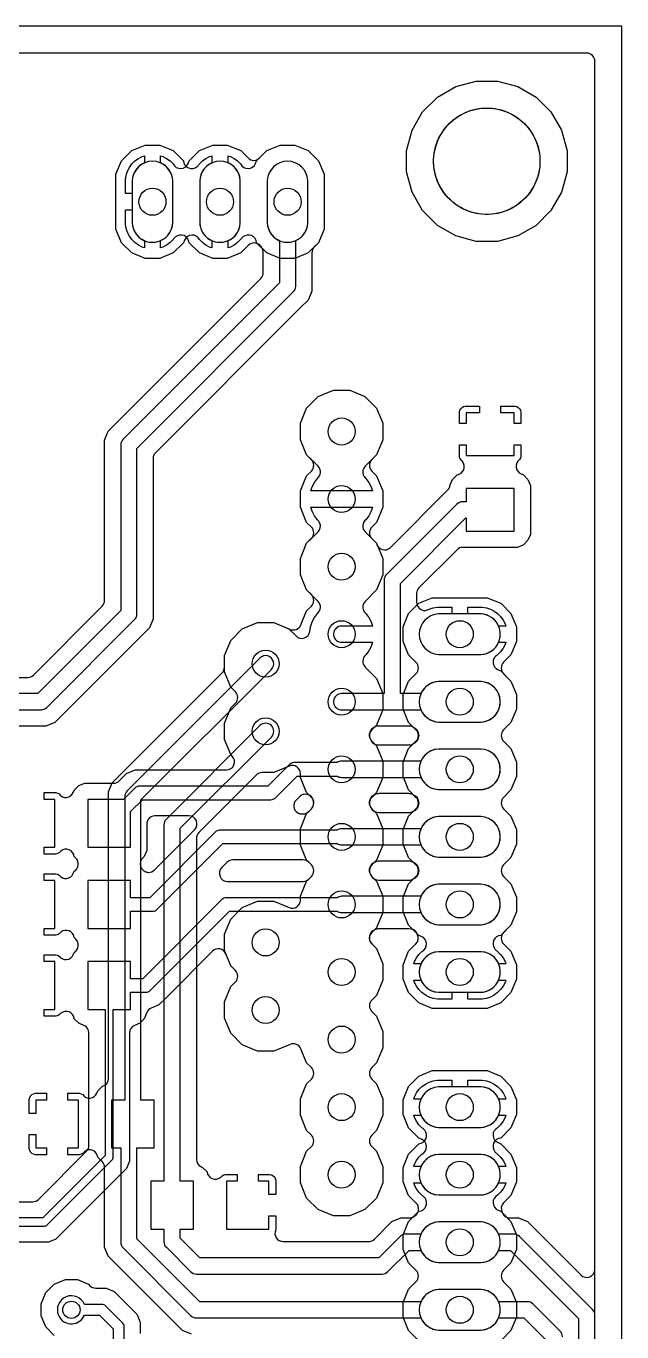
# Model space of a CAD drawing. Header units: millimetres. Extents: x 0 to 99.1, y 0 to 99.1.
# Drawn here: x 76.65 to 99.06, y 49.97 to 99.06 of the extents above; entities that cross this region are included whole.
import ezdxf

# ---------------------------------------------------------------- set-up
doc = ezdxf.new("R2010")
doc.units = ezdxf.units.MM

msp = doc.modelspace()

# ---------------------------------------------------------------- linework, layer by layer
at = {"layer": '16_copper'}
for points in [[(82.876, 49.886), (82.54, 50.025), (79.743, 52.822), (79.604, 53.158), (79.604, 56.162, 0.198912), (79.514, 56.377), (79.353, 56.538, 0.590299), (78.849, 56.743), (78.845, 56.741, 0.022793), (78.822, 56.72), (78.782, 56.68), (78.724, 56.647), (78.659, 56.63), (78.226, 56.63), (78.226, 56.884), (78.626, 56.884), (78.626, 58.687), (78.226, 58.687), (78.226, 58.94), (78.659, 58.94), (78.724, 58.923), (78.782, 58.89, 0.59467), (79.319, 58.949), (79.353, 59.032), (79.525, 59.203, 0.344983), (79.756, 59.503), (79.756, 70.279), (79.895, 70.615), (80.195, 70.915), (84.023, 74.743, 0.198912), (84.112, 74.959), (84.112, 75.397), (84.348, 75.966), (84.784, 76.402), (85.353, 76.638), (85.97, 76.638), (86.539, 76.402), (86.81, 76.132, 0.612807), (87.326, 76.3), (87.355, 76.48), (87.413, 76.658), (87.498, 76.826), (87.608, 76.978, 0.448909), (87.634, 77.434), (87.205, 77.862), (86.97, 78.432), (86.97, 79.048), (87.205, 79.618), (87.382, 79.794, 0.414216), (87.382, 80.226), (87.205, 80.402), (86.97, 80.972), (86.97, 81.588), (87.205, 82.158), (87.382, 82.334, 0.414216), (87.382, 82.766), (87.205, 82.942), (86.97, 83.512), (86.97, 84.128), (87.205, 84.698), (87.641, 85.134), (88.211, 85.369), (88.827, 85.369), (89.397, 85.134), (89.833, 84.698), (90.068, 84.128), (90.068, 83.512), (89.833, 82.942), (89.656, 82.766, 0.414216), (89.656, 82.334), (89.833, 82.158), (90.068, 81.588), (90.068, 80.972), (89.833, 80.402), (89.656, 80.226, 0.414216), (89.656, 79.794), (89.833, 79.618), (90.068, 79.048), (90.068, 78.432), (89.833, 77.862), (89.404, 77.434, 0.295844), (89.335, 77.11), (89.344, 77.091, 0.11144), (89.43, 76.978), (89.54, 76.826), (89.625, 76.658), (89.675, 76.505), (88.519, 76.505, 0.93523), (88.478, 75.898), (88.519, 75.895), (89.675, 75.895), (89.625, 75.742), (89.54, 75.574), (89.43, 75.422, 0.448892), (89.404, 74.966), (89.833, 74.538), (90.068, 73.968), (90.068, 73.352), (89.833, 72.782), (89.656, 72.606, 0.414216), (89.656, 72.174), (89.833, 71.998), (90.068, 71.428), (90.068, 70.812), (89.833, 70.242), (89.656, 70.066, 0.414216), (89.656, 69.634), (89.833, 69.458), (90.068, 68.888), (90.068, 68.272), (89.833, 67.702), (89.656, 67.526, 0.414216), (89.656, 67.094), (89.833, 66.918), (90.068, 66.348), (90.068, 65.732), (89.833, 65.162), (89.656, 64.986, 0.414216), (89.656, 64.554), (89.833, 64.378), (90.068, 63.808), (90.068, 63.192), (89.833, 62.622), (89.656, 62.446, 0.414216), (89.656, 62.014), (89.833, 61.838), (90.068, 61.268), (90.068, 60.652), (89.833, 60.082), (89.656, 59.906, 0.414216), (89.656, 59.474), (89.833, 59.298), (90.068, 58.728), (90.068, 58.112), (89.833, 57.542), (89.656, 57.366, 0.414216), (89.656, 56.934), (89.833, 56.758), (90.068, 56.188), (90.068, 55.572), (89.833, 55.002), (89.397, 54.566), (88.827, 54.331), (88.211, 54.331), (87.641, 54.566), (87.205, 55.002), (86.97, 55.572), (86.97, 56.188), (87.205, 56.758), (87.382, 56.934, 0.414216), (87.382, 57.366), (87.205, 57.542), (86.97, 58.112), (86.97, 58.728), (87.205, 59.298), (87.382, 59.474, 0.414216), (87.382, 59.906), (87.205, 60.082), (86.986, 60.613, 0.414217), (86.588, 60.778), (85.97, 60.522), (85.353, 60.522), (84.784, 60.758), (84.348, 61.194), (84.112, 61.763), (84.112, 62.379), (84.348, 62.949), (84.525, 63.126, 0.414216), (84.525, 63.557), (84.348, 63.734), (84.112, 64.303), (84.112, 64.919), (84.348, 65.489), (84.784, 65.925), (85.353, 66.161), (85.97, 66.161), (86.548, 65.921, 0.534509), (86.97, 66.203), (86.97, 66.348), (87.205, 66.918), (87.382, 67.094, 0.414216), (87.382, 67.526), (87.205, 67.702), (86.97, 68.272), (86.97, 68.888), (87.205, 69.458), (87.382, 69.634, 0.414216), (87.382, 70.066), (87.205, 70.242), (86.97, 70.812), (86.97, 70.957, 0.534509), (86.548, 71.239), (85.97, 70.999), (85.532, 70.999, 0.198912), (85.316, 70.91), (83.148, 68.742, 0.198912), (83.058, 68.526), (83.058, 56.455, 0.282571), (83.226, 56.183), (83.238, 56.177, 0.04243), (83.289, 56.155), (83.461, 55.984, 0.590299), (83.965, 55.779), (83.969, 55.781, 0.022793), (83.992, 55.802), (84.032, 55.842), (84.09, 55.875), (84.155, 55.892), (84.588, 55.892), (84.588, 55.639), (84.188, 55.639), (84.188, 53.836), (85.788, 53.836), (85.788, 54.337), (86.042, 54.337), (86.042, 53.802, 0.549753), (86.322, 53.365), (89.538, 53.365, 0.198912), (89.754, 53.455), (90.414, 54.115), (90.75, 54.254), (91.05, 54.254, 0.127769), (91.199, 54.293), (91.207, 54.298, 0.555733), (91.317, 54.826), (91.039, 55.103), (90.83, 55.607), (90.83, 56.153), (91.039, 56.657), (91.425, 57.043, 0.612464), (91.643, 57.558), (91.63, 57.572, 0.090276), (91.54, 57.645), (91.427, 57.758), (91.333, 57.888), (91.26, 58.03), (91.233, 58.115), (91.503, 58.115, 0.284915), (92.165, 57.658), (93.763, 57.658, 0.284915), (94.425, 58.115), (94.695, 58.115), (94.668, 58.03), (94.595, 57.888), (94.501, 57.758), (94.388, 57.645, 0.649616), (94.405, 57.084), (94.503, 57.043), (94.889, 56.657), (95.098, 56.153), (95.098, 55.607), (94.889, 55.103), (94.611, 54.826, 0.335217), (94.561, 54.462), (94.572, 54.444, 0.311912), (94.878, 54.254), (95.178, 54.254), (95.514, 54.115), (97.524, 52.105, 0.668179), (98.044, 52.321), (98.044, 97.739, 0.414214), (97.739, 98.044), (22.579, 98.044, 0.820681)], [(74.682, 74.574), (76.711, 74.574, 0.198912), (76.927, 74.664), (79.514, 77.251, 0.198912), (79.604, 77.467), (79.604, 83.494), (79.743, 83.83), (80.043, 84.13), (80.043, 84.13), (85.483, 89.57, 0.198912), (85.573, 89.786), (85.573, 90.542, 0.127775), (85.534, 90.691), (85.529, 90.699, 0.555729), (85.001, 90.809), (84.724, 90.531), (84.22, 90.322), (83.674, 90.322), (83.17, 90.531), (82.784, 90.917, 0.612464), (82.269, 91.135), (82.255, 91.122, 0.090276), (82.182, 91.032), (82.069, 90.919), (81.939, 90.825), (81.797, 90.752), (81.712, 90.725), (81.712, 90.995, 0.284917), (82.169, 91.657), (82.169, 93.255, 0.284917), (81.712, 93.917), (81.712, 94.187), (81.797, 94.16), (81.939, 94.087), (82.069, 93.993), (82.182, 93.88, 0.649616), (82.743, 93.897), (82.784, 93.995), (83.17, 94.381), (83.674, 94.59), (84.22, 94.59), (84.724, 94.381), (85.001, 94.103, 0.414216), (85.433, 94.103), (85.71, 94.381), (86.214, 94.59), (86.76, 94.59), (87.264, 94.381), (87.65, 93.995), (87.859, 93.491), (87.859, 91.421), (87.65, 90.917), (87.491, 90.758, 0.198912), (87.401, 90.542), (87.401, 89.099), (87.262, 88.763), (86.962, 88.463), (86.962, 88.463), (81.522, 83.023, 0.198912), (81.432, 82.807), (81.432, 76.78), (81.293, 76.444), (80.993, 76.144), (80.993, 76.144), (78.034, 73.185), (78.034, 73.185), (77.734, 72.885), (77.398, 72.746), (74.682, 72.746, 0.127775)], [(96.825, 49.784, 0.198912), (96.736, 50), (95.72, 51.016, 0.198912), (95.504, 51.105), (94.425, 51.105, 0.284922), (93.763, 51.562), (92.165, 51.562, 0.284922), (91.503, 51.105), (83.184, 51.105), (80.823, 53.466), (80.823, 56.884), (81.47, 56.884), (81.47, 58.687), (80.975, 58.687), (80.975, 69.971), (85.877, 74.873, 1), (85.446, 75.304), (80.454, 70.313, 0.198912), (80.365, 70.097), (80.365, 58.687), (79.87, 58.687), (79.87, 56.884), (80.213, 56.884), (80.213, 53.34, 0.198912), (80.302, 53.124), (82.842, 50.584, 0.198912), (83.058, 50.495), (91.503, 50.495, 0.284922), (92.165, 50.038), (93.763, 50.038, 0.284922), (94.425, 50.495), (95.378, 50.495), (96.215, 49.658)], [(98.044, 2.743), (98.044, 50.597, 0.198912), (97.955, 50.812), (95.212, 53.556, 0.198912), (94.996, 53.645), (94.425, 53.645, 0.284922), (93.763, 54.102), (92.165, 54.102, 0.284922), (91.503, 53.645), (90.932, 53.645, 0.198912), (90.716, 53.556), (89.917, 52.756), (83.184, 52.756), (82.449, 53.491), (82.449, 53.836), (82.944, 53.836), (82.944, 55.639), (82.449, 55.639), (82.449, 68.905), (85.877, 72.333, 1), (85.446, 72.764), (81.928, 69.247, 0.198912), (81.839, 69.031), (81.839, 55.639), (81.344, 55.639), (81.344, 53.836), (81.839, 53.836), (81.839, 53.365, 0.198912), (81.928, 53.149), (82.842, 52.235, 0.198912), (83.058, 52.146), (90.043, 52.146, 0.198912), (90.259, 52.235), (91.058, 53.035), (91.503, 53.035, 0.284922), (92.165, 52.578), (93.763, 52.578, 0.284922), (94.425, 53.035), (94.87, 53.035), (97.434, 50.471), (97.434, 2.869)], [(77.714, 49.835), (77.394, 50.155), (77.221, 50.574), (77.221, 51.026), (77.394, 51.445), (77.714, 51.765), (78.133, 51.938), (78.585, 51.938), (79.004, 51.765, 0.273439), (79.282, 51.613), (79.664, 51.613), (79.962, 51.489), (80.826, 50.625), (80.95, 50.327), (80.95, 49.912, 0.414214)]]:
    msp.add_lwpolyline(points, format="xyb", dxfattribs=at)
for points in [[(93.583, 90.964), (92.816, 91.17), (92.128, 91.567), (91.567, 92.128), (91.17, 92.816), (90.964, 93.583), (90.964, 94.377), (91.17, 95.144), (91.567, 95.832), (92.128, 96.393), (92.816, 96.79), (93.583, 96.996), (94.377, 96.996), (95.144, 96.79), (95.832, 96.393), (96.393, 95.832), (96.79, 95.144), (96.996, 94.377), (96.996, 93.583), (96.79, 92.816), (96.393, 92.128), (95.832, 91.567), (95.144, 91.17), (94.377, 90.964)], [(91.233, 58.725), (91.26, 58.81), (91.333, 58.952), (91.427, 59.082), (91.54, 59.195), (91.67, 59.289), (91.812, 59.362), (91.964, 59.411), (92.122, 59.436), (92.659, 59.436), (92.659, 59.182), (92.165, 59.182), (92.09, 59.175), (92.017, 59.16), (91.945, 59.138), (91.876, 59.11), (91.81, 59.074), (91.748, 59.033), (91.69, 58.985), (91.637, 58.932), (91.589, 58.874), (91.548, 58.812), (91.512, 58.746), (91.503, 58.725)], [(76.772, 58.185), (76.772, 58.72), (76.789, 58.785), (76.823, 58.842), (76.87, 58.89), (76.928, 58.923), (76.993, 58.94), (77.426, 58.94), (77.426, 58.687), (77.026, 58.687), (77.026, 58.185)], [(76.993, 56.63), (76.928, 56.647), (76.87, 56.68), (76.823, 56.728), (76.789, 56.785), (76.772, 56.85), (76.772, 57.385), (77.026, 57.385), (77.026, 56.884), (77.426, 56.884), (77.426, 56.63)], [(85.788, 55.137), (85.788, 55.639), (85.388, 55.639), (85.388, 55.892), (85.821, 55.892), (85.886, 55.875), (85.944, 55.842), (85.991, 55.794), (86.025, 55.737), (86.042, 55.672), (86.042, 55.137)]]:
    msp.add_lwpolyline(points, close=True, dxfattribs=at)
for points in [[(77.228, 73.356, 0.188703), (77.432, 73.444), (80.734, 76.746, 0.198912), (80.823, 76.962), (80.823, 83.186), (86.703, 89.065, 0.198912), (86.792, 89.281), (86.792, 90.995, 0.284922), (87.249, 91.657), (87.249, 93.255, 0.95208), (85.725, 93.255), (85.725, 91.657, 0.284922), (86.182, 90.995), (86.182, 89.407), (80.302, 83.528, 0.198912), (80.213, 83.312), (80.213, 77.088), (77.09, 73.965), (73.279, 73.965, 0.93523), (73.238, 73.358), (73.279, 73.355), (77.216, 73.355)], [(80.391, 92.761), (80.391, 93.298), (80.416, 93.456), (80.465, 93.608), (80.538, 93.75), (80.632, 93.88), (80.745, 93.993), (80.875, 94.087), (81.017, 94.16), (81.102, 94.187), (81.102, 93.917, 0.284915), (80.645, 93.255), (80.645, 92.761)], [(84.059, 90.939, 0.357806), (84.709, 91.657), (84.709, 93.255, 0.95208), (83.185, 93.255), (83.185, 91.657), (83.192, 91.582), (83.207, 91.509), (83.229, 91.437), (83.257, 91.368), (83.293, 91.302), (83.334, 91.24), (83.382, 91.182), (83.435, 91.129), (83.493, 91.081), (83.555, 91.04), (83.621, 91.004), (83.69, 90.976), (83.762, 90.954), (83.835, 90.939), (83.91, 90.932), (83.984, 90.932)], [(81.017, 90.752), (80.875, 90.825), (80.745, 90.919), (80.632, 91.032), (80.538, 91.162), (80.465, 91.304), (80.416, 91.456), (80.391, 91.614), (80.391, 92.151), (80.645, 92.151), (80.645, 91.657, 0.284915), (81.102, 90.995), (81.102, 90.725)], [(94.38, 63.892, 0.250487), (93.763, 64.262), (92.165, 64.262, 0.284917), (91.503, 63.805), (91.233, 63.805), (91.26, 63.89), (91.333, 64.032), (91.427, 64.162), (91.54, 64.275, 0.649616), (91.523, 64.836), (91.425, 64.877), (91.039, 65.263), (90.83, 65.767), (90.83, 66.313), (91.039, 66.817), (91.317, 67.094, 0.414216), (91.317, 67.526), (91.039, 67.803), (90.83, 68.307), (90.83, 68.853), (91.039, 69.357), (91.317, 69.634, 0.414216), (91.317, 70.066), (91.039, 70.343), (90.83, 70.847), (90.83, 71.393), (91.039, 71.897), (91.317, 72.174, 0.414216), (91.317, 72.606), (91.039, 72.883), (90.83, 73.387), (90.83, 73.933), (91.039, 74.437), (91.317, 74.714, 0.414216), (91.317, 75.146), (91.039, 75.423), (90.83, 75.927), (90.83, 76.473), (91.039, 76.977), (91.425, 77.363), (91.929, 77.572), (93.999, 77.572), (94.503, 77.363), (94.889, 76.977), (95.098, 76.473), (95.098, 75.927), (94.889, 75.423), (94.611, 75.146, 0.414216), (94.611, 74.714), (94.889, 74.437), (95.098, 73.933), (95.098, 73.387), (94.889, 72.883), (94.611, 72.606, 0.414216), (94.611, 72.174), (94.889, 71.897), (95.098, 71.393), (95.098, 70.847), (94.889, 70.343), (94.611, 70.066, 0.414216), (94.611, 69.634), (94.889, 69.357), (95.098, 68.853), (95.098, 68.307), (94.889, 67.803), (94.611, 67.526, 0.414216), (94.611, 67.094), (94.889, 66.817), (95.098, 66.313), (95.098, 65.767), (94.889, 65.263), (94.503, 64.877, 0.612464), (94.285, 64.362), (94.298, 64.348, 0.090276), (94.388, 64.275), (94.501, 64.162), (94.595, 64.032), (94.668, 63.89), (94.695, 63.805), (94.425, 63.805), (94.416, 63.826)], [(93.838, 75.445, 0.906347), (93.763, 76.962), (92.165, 76.962, 0.95208), (92.165, 75.438), (93.763, 75.438)], [(93.838, 72.905, 0.906347), (93.763, 74.422), (92.165, 74.422, 0.95208), (92.165, 72.898), (93.763, 72.898)], [(93.838, 70.365, 0.906347), (93.763, 71.882), (92.165, 71.882, 0.95208), (92.165, 70.358), (93.763, 70.358)], [(93.838, 67.825, 0.906347), (93.763, 69.342), (92.165, 69.342, 0.95208), (92.165, 67.818), (93.763, 67.818)], [(93.838, 65.285, 0.906347), (93.763, 66.802), (92.165, 66.802, 0.95208), (92.165, 65.278), (93.763, 65.278)], [(92.122, 62.484), (91.964, 62.509), (91.812, 62.558), (91.67, 62.631), (91.54, 62.725), (91.427, 62.838), (91.333, 62.968), (91.26, 63.11), (91.233, 63.195), (91.503, 63.195, 0.284915), (92.165, 62.738), (92.659, 62.738), (92.659, 62.484)], [(93.269, 62.484), (93.269, 62.738), (93.763, 62.738, 0.284915), (94.425, 63.195), (94.695, 63.195), (94.668, 63.11), (94.595, 62.968), (94.501, 62.838), (94.388, 62.725), (94.258, 62.631), (94.116, 62.558), (93.964, 62.509), (93.806, 62.484)], [(94.425, 58.725, 0.284917), (93.763, 59.182), (93.269, 59.182), (93.269, 59.436), (93.806, 59.436), (93.964, 59.411), (94.116, 59.362), (94.258, 59.289), (94.388, 59.195), (94.501, 59.082), (94.595, 58.952), (94.668, 58.81), (94.695, 58.725)], [(93.838, 55.125, 0.906347), (93.763, 56.642), (92.165, 56.642, 0.95208), (92.165, 55.118), (93.763, 55.118)], [(79.924, 45.858), (79.797, 45.858), (80.281, 46.341, 0.198912), (80.34, 46.485), (80.34, 50.165, 0.198912), (80.281, 50.309), (79.646, 50.944, 0.198912), (79.502, 51.003), (78.847, 51.003, 0.999218), (77.87, 50.598), (77.896, 50.544, 0.627796), (78.847, 50.597), (79.418, 50.597), (79.934, 50.081), (79.934, 46.569), (79.223, 45.858), (78.324, 45.858), (78.324, 44.058), (79.924, 44.058)]]:
    msp.add_lwpolyline(points, format="xyb", close=True, dxfattribs=at)
at = {"layer": '1_copper'}
for points in [[(1.321, 1.016), (97.739, 1.016, 0.414214), (98.044, 1.321), (98.044, 97.739, 0.414214), (97.739, 98.044), (21.863, 98.044, 0.534511)], [(74.991, 54.864), (76.901, 54.864, 0.198912), (77.117, 54.953), (78.93, 56.766, 0.198912), (79.019, 56.982), (79.019, 61.211, 0.303348), (78.831, 61.493), (78.636, 61.574), (78.464, 61.745, 0.590299), (77.96, 61.95), (77.956, 61.948, 0.022793), (77.933, 61.927), (77.893, 61.887), (77.835, 61.854), (77.77, 61.837), (77.337, 61.837), (77.337, 62.091), (77.737, 62.091), (77.737, 63.894), (77.337, 63.894), (77.337, 64.147), (77.77, 64.147), (77.835, 64.13), (77.893, 64.097, 0.59467), (78.43, 64.156), (78.464, 64.239, 0.498397), (78.526, 64.732), (78.464, 64.793, 0.590289), (77.96, 64.998), (77.956, 64.996, 0.022802), (77.933, 64.975), (77.893, 64.935), (77.835, 64.902), (77.77, 64.885), (77.337, 64.885), (77.337, 65.139), (77.737, 65.139), (77.737, 66.942), (77.337, 66.942), (77.337, 67.195), (77.77, 67.195), (77.835, 67.178), (77.893, 67.145, 0.594687), (78.43, 67.204), (78.464, 67.287, 0.498397), (78.526, 67.78), (78.464, 67.841, 0.590296), (77.96, 68.046), (77.956, 68.044, 0.022793), (77.933, 68.023), (77.893, 67.983), (77.835, 67.95), (77.77, 67.933), (77.337, 67.933), (77.337, 68.187), (77.737, 68.187), (77.737, 69.99), (77.337, 69.99), (77.337, 70.243), (77.77, 70.243), (77.835, 70.226), (77.893, 70.193, 0.59467), (78.43, 70.252), (78.464, 70.335), (78.636, 70.506), (78.86, 70.599), (79.945, 70.599, 0.198912), (80.16, 70.688), (80.435, 70.963), (80.752, 71.095), (84.189, 71.095, 0.668184), (84.404, 71.615), (84.348, 71.671), (84.112, 72.241), (84.112, 72.857), (84.348, 73.426), (84.525, 73.603, 0.414216), (84.525, 74.034), (84.348, 74.211), (84.112, 74.781), (84.112, 75.397), (84.348, 75.966), (84.784, 76.402), (85.353, 76.638), (85.97, 76.638), (86.588, 76.382, 0.414217), (86.986, 76.547), (87.205, 77.078), (87.382, 77.254, 0.414216), (87.382, 77.686), (87.205, 77.862), (86.97, 78.432), (86.97, 79.048), (87.205, 79.618), (87.634, 80.046, 0.295835), (87.703, 80.37), (87.694, 80.389, 0.111393), (87.608, 80.502), (87.498, 80.654), (87.413, 80.822), (87.363, 80.975), (88.519, 80.975, 0.000054), (88.519, 80.975), (89.675, 80.975), (89.625, 80.822), (89.54, 80.654), (89.43, 80.502, 0.448892), (89.404, 80.046), (89.833, 79.618, 0.606573), (90.355, 79.457), (92.507, 81.608, 0.161545), (92.594, 81.79), (92.689, 82.019), (92.86, 82.191, 0.590299), (93.065, 82.695), (93.063, 82.699, 0.022793), (93.042, 82.722), (93.002, 82.762), (92.969, 82.82), (92.952, 82.885), (92.952, 83.318), (93.206, 83.318), (93.206, 82.918), (95.008, 82.918), (95.008, 83.318), (95.262, 83.318), (95.262, 82.885), (95.245, 82.82), (95.212, 82.762, 0.59467), (95.271, 82.225), (95.354, 82.191), (95.525, 82.019), (95.618, 81.795), (95.618, 79.953), (95.525, 79.729), (95.354, 79.557), (95.13, 79.464), (93.076, 79.464, 0.198912), (92.86, 79.375), (91.428, 77.943, 0.198912), (91.338, 77.727), (91.338, 77.398, 0.429228), (91.659, 77.093), (91.673, 77.095, 0.115097), (91.812, 77.142), (91.964, 77.191), (92.122, 77.216), (92.659, 77.216), (92.659, 76.962), (92.165, 76.962, 0.95208), (92.165, 75.438), (93.763, 75.438, 0.284915), (94.425, 75.895), (94.695, 75.895), (94.668, 75.81), (94.595, 75.668), (94.501, 75.538), (94.388, 75.425, 0.649616), (94.405, 74.864), (94.503, 74.823), (94.889, 74.437), (95.098, 73.933), (95.098, 73.387), (94.889, 72.883), (94.611, 72.606, 0.414216), (94.611, 72.174), (94.889, 71.897), (95.098, 71.393), (95.098, 70.847), (94.889, 70.343), (94.611, 70.066, 0.414216), (94.611, 69.634), (94.889, 69.357), (95.098, 68.853), (95.098, 68.307), (94.889, 67.803), (94.611, 67.526, 0.414216), (94.611, 67.094), (94.889, 66.817), (95.098, 66.313), (95.098, 65.767), (94.889, 65.263), (94.611, 64.986, 0.414216), (94.611, 64.554), (94.889, 64.277), (95.098, 63.773), (95.098, 63.227), (94.889, 62.723), (94.503, 62.337), (93.999, 62.128), (91.929, 62.128), (91.425, 62.337), (91.039, 62.723), (90.83, 63.227), (90.83, 63.773), (91.039, 64.277), (91.317, 64.554, 0.335217), (91.367, 64.918), (91.356, 64.936, 0.312083), (91.05, 65.126), (89.922, 65.126, 0.127775), (89.774, 65.087), (89.765, 65.082, 0.555729), (89.656, 64.554), (89.833, 64.378), (90.068, 63.808), (90.068, 63.192), (89.833, 62.622), (89.656, 62.446, 0.414216), (89.656, 62.014), (89.833, 61.838), (90.068, 61.268), (90.068, 60.652), (89.833, 60.082), (89.656, 59.906, 0.414216), (89.656, 59.474), (89.833, 59.298), (90.068, 58.728), (90.068, 58.112), (89.833, 57.542), (89.656, 57.366, 0.414216), (89.656, 56.934), (89.833, 56.758), (90.068, 56.188), (90.068, 55.572), (89.833, 55.002), (89.397, 54.566), (88.827, 54.331), (88.211, 54.331), (87.641, 54.566), (87.205, 55.002), (86.97, 55.572), (86.97, 56.188), (87.205, 56.758), (87.382, 56.934, 0.414216), (87.382, 57.366), (87.205, 57.542), (86.97, 58.112), (86.97, 58.728), (87.205, 59.298), (87.382, 59.474, 0.414216), (87.382, 59.906), (87.205, 60.082), (86.986, 60.613, 0.414217), (86.588, 60.778), (85.97, 60.522), (85.353, 60.522), (84.784, 60.758), (84.348, 61.194), (84.112, 61.763), (84.112, 62.379), (84.348, 62.949), (84.525, 63.126, 0.414216), (84.525, 63.557), (84.348, 63.734), (84.162, 64.183, 0.534513), (83.665, 64.282), (81.928, 62.546), (81.642, 62.26), (81.359, 62.143, 0.198915), (81.194, 61.978), (81.098, 61.745), (80.926, 61.574), (80.731, 61.493, 0.303348), (80.543, 61.211), (80.543, 56.388), (80.427, 56.108), (77.775, 53.456), (77.495, 53.34), (71.603, 53.34)], [(71.755, 53.95), (77.343, 53.95, 0.198912), (77.451, 53.994), (79.889, 56.432, 0.198912), (79.933, 56.54), (79.933, 62.091), (80.581, 62.091), (80.581, 62.738), (81.153, 62.738, 0.198912), (81.333, 62.812), (84.306, 65.786), (88.351, 65.786, 0.146996), (88.519, 65.735), (91.503, 65.735, 0.284922), (92.165, 65.278), (93.763, 65.278, 0.95208), (93.763, 66.802), (92.165, 66.802, 0.284922), (91.503, 66.345), (88.519, 66.345, 0.14718), (88.351, 66.294), (84.201, 66.294), (84.182, 66.292, 0.179039), (84.021, 66.22), (81.048, 63.246), (80.581, 63.246), (80.581, 63.894), (78.981, 63.894), (78.981, 62.091), (79.629, 62.091), (79.629, 56.603), (77.28, 54.254), (71.818, 54.254)], [(91.425, 49.637), (91.039, 50.023), (90.83, 50.527), (90.83, 51.073), (91.039, 51.577), (91.317, 51.854, 0.414216), (91.317, 52.286), (91.039, 52.563), (90.83, 53.067), (90.83, 53.613), (91.039, 54.117), (91.425, 54.503, 0.612464), (91.643, 55.018), (91.63, 55.032, 0.090276), (91.54, 55.105), (91.427, 55.218), (91.333, 55.348), (91.26, 55.49), (91.233, 55.575), (91.503, 55.575, 0.284915), (92.165, 55.118), (93.763, 55.118, 0.284915), (94.425, 55.575), (94.695, 55.575), (94.668, 55.49), (94.595, 55.348), (94.501, 55.218), (94.388, 55.105, 0.649616), (94.405, 54.544), (94.503, 54.503), (94.889, 54.117), (95.098, 53.613), (95.098, 53.067), (94.889, 52.563), (94.611, 52.286, 0.414216), (94.611, 51.854), (94.889, 51.577), (95.098, 51.073), (95.098, 50.527), (94.889, 50.023), (94.503, 49.637)]]:
    msp.add_lwpolyline(points, format="xyb", dxfattribs=at)
for points in [[(93.583, 90.964), (92.816, 91.17), (92.128, 91.567), (91.567, 92.128), (91.17, 92.816), (90.964, 93.583), (90.964, 94.377), (91.17, 95.144), (91.567, 95.832), (92.128, 96.393), (92.816, 96.79), (93.583, 96.996), (94.377, 96.996), (95.144, 96.79), (95.832, 96.393), (96.393, 95.832), (96.79, 95.144), (96.996, 94.377), (96.996, 93.583), (96.79, 92.816), (96.393, 92.128), (95.832, 91.567), (95.144, 91.17), (94.377, 90.964)], [(92.952, 84.118), (92.952, 84.551), (92.969, 84.616), (93.002, 84.674), (93.05, 84.721), (93.107, 84.755), (93.172, 84.772), (93.707, 84.772), (93.707, 84.518), (93.206, 84.518), (93.206, 84.118)], [(95.008, 84.118), (95.008, 84.518), (94.507, 84.518), (94.507, 84.772), (95.042, 84.772), (95.107, 84.755), (95.164, 84.721), (95.212, 84.674), (95.245, 84.616), (95.262, 84.551), (95.262, 84.118)]]:
    msp.add_lwpolyline(points, close=True, dxfattribs=at)
for points in [[(81.134, 90.322), (80.63, 90.531), (80.244, 90.917), (80.035, 91.421), (80.035, 93.491), (80.244, 93.995), (80.63, 94.381), (81.134, 94.59), (81.68, 94.59), (82.184, 94.381), (82.57, 93.995, 0.612464), (83.085, 93.777), (83.099, 93.79, 0.090276), (83.172, 93.88), (83.285, 93.993), (83.415, 94.087), (83.557, 94.16), (83.642, 94.187), (83.642, 93.917, 0.284915), (83.185, 93.255), (83.185, 91.657, 0.284915), (83.642, 90.995), (83.642, 90.725), (83.557, 90.752), (83.415, 90.825), (83.285, 90.919), (83.172, 91.032, 0.649616), (82.611, 91.015), (82.57, 90.917), (82.184, 90.531), (81.68, 90.322)], [(86.214, 90.322), (85.71, 90.531), (85.324, 90.917, 0.612464), (84.809, 91.135), (84.795, 91.122, 0.090276), (84.722, 91.032), (84.609, 90.919), (84.479, 90.825), (84.337, 90.752), (84.252, 90.725), (84.252, 90.995, 0.284917), (84.709, 91.657), (84.709, 93.255, 0.284917), (84.252, 93.917), (84.252, 94.187), (84.337, 94.16), (84.479, 94.087), (84.609, 93.993), (84.722, 93.88, 0.649627), (85.283, 93.897), (85.324, 93.995), (85.71, 94.381), (86.214, 94.59), (86.76, 94.59), (87.264, 94.381), (87.65, 93.995), (87.859, 93.491), (87.859, 91.421), (87.65, 90.917), (87.264, 90.531), (86.76, 90.322)], [(81.519, 90.939, 0.357806), (82.169, 91.657), (82.169, 93.255, 0.95208), (80.645, 93.255), (80.645, 91.657), (80.652, 91.582), (80.667, 91.509), (80.689, 91.437), (80.717, 91.368), (80.753, 91.302), (80.794, 91.24), (80.842, 91.182), (80.895, 91.129), (80.953, 91.081), (81.015, 91.04), (81.081, 91.004), (81.15, 90.976), (81.222, 90.954), (81.295, 90.939), (81.37, 90.932), (81.444, 90.932)], [(86.599, 90.939, 0.357806), (87.249, 91.657), (87.249, 93.255, 0.95208), (85.725, 93.255), (85.725, 91.657), (85.732, 91.582), (85.747, 91.509), (85.769, 91.437), (85.797, 91.368), (85.833, 91.302), (85.874, 91.24), (85.922, 91.182), (85.975, 91.129), (86.033, 91.081), (86.095, 91.04), (86.161, 91.004), (86.23, 90.976), (86.302, 90.954), (86.375, 90.939), (86.45, 90.932), (86.524, 90.932)], [(88.519, 81.585), (87.363, 81.585), (87.413, 81.738), (87.498, 81.906), (87.608, 82.058, 0.448909), (87.634, 82.514), (87.205, 82.942), (86.97, 83.512), (86.97, 84.128), (87.205, 84.698), (87.641, 85.134), (88.211, 85.369), (88.827, 85.369), (89.397, 85.134), (89.833, 84.698), (90.068, 84.128), (90.068, 83.512), (89.833, 82.942), (89.404, 82.514, 0.295844), (89.335, 82.19), (89.344, 82.171, 0.11144), (89.43, 82.058), (89.54, 81.906), (89.625, 81.738), (89.675, 81.585), (88.519, 81.585), (88.519, 81.585)], [(91.512, 73.334, 0.276737), (92.165, 72.898), (93.763, 72.898, 0.95208), (93.763, 74.422), (92.165, 74.422, 0.284922), (91.503, 73.965), (90.729, 73.965), (90.729, 78.106), (93.192, 80.569), (93.206, 80.569), (93.206, 80.074), (95.008, 80.074), (95.008, 81.674), (93.206, 81.674), (93.206, 81.179), (93.066, 81.179, 0.198912), (92.85, 81.09), (90.208, 78.448, 0.198912), (90.119, 78.232), (90.119, 73.965), (88.519, 73.965, 0.93523), (88.478, 73.358), (88.519, 73.355), (91.503, 73.355)], [(94.425, 76.505, 0.284917), (93.763, 76.962), (93.269, 76.962), (93.269, 77.216), (93.806, 77.216), (93.964, 77.191), (94.116, 77.142), (94.258, 77.069), (94.388, 76.975), (94.501, 76.862), (94.595, 76.732), (94.668, 76.59), (94.695, 76.505)], [(91.062, 72.035, 0.117787), (91.199, 72.073), (91.207, 72.078, 0.719812), (91.205, 72.703), (91.196, 72.708, 0.125378), (91.05, 72.746), (89.922, 72.746, 0.127784), (89.774, 72.707), (89.765, 72.702, 0.468299), (89.605, 72.242), (89.617, 72.224, 0.311856), (89.922, 72.034), (91.05, 72.034)], [(86.722, 71.372, 0.179039), (86.561, 71.3), (85.747, 70.485), (80.924, 70.485, 0.198912), (80.744, 70.411), (80.323, 69.99), (78.981, 69.99), (78.981, 68.187), (80.581, 68.187), (80.581, 69.529), (81.029, 69.977), (85.852, 69.977, 0.198912), (86.032, 70.051), (86.846, 70.866), (88.351, 70.866, 0.146996), (88.519, 70.815), (91.503, 70.815, 0.284922), (92.165, 70.358), (93.763, 70.358, 0.95208), (93.763, 71.882), (92.165, 71.882, 0.284922), (91.503, 71.425), (88.519, 71.425, 0.14718), (88.351, 71.374), (86.741, 71.374)], [(91.062, 69.495, 0.117787), (91.199, 69.533), (91.207, 69.538, 0.719812), (91.205, 70.163), (91.196, 70.168, 0.125378), (91.05, 70.206), (89.922, 70.206, 0.127784), (89.774, 70.167), (89.765, 70.162, 0.468299), (89.605, 69.702), (89.617, 69.683, 0.311639), (89.922, 69.494), (91.05, 69.494)], [(87.077, 69.444, 0.188703), (87.281, 69.533), (87.382, 69.634, 0.145397), (87.465, 69.787), (87.468, 69.808, 0.740819), (86.93, 70.087), (86.806, 69.964, 0.480808), (86.859, 69.491), (86.868, 69.486), (86.877, 69.48), (86.887, 69.475), (86.897, 69.47), (86.907, 69.467), (86.917, 69.462), (86.928, 69.459), (86.938, 69.455), (86.949, 69.453), (86.959, 69.45), (86.97, 69.449), (86.981, 69.446), (86.992, 69.446), (87.002, 69.444), (87.011, 69.444), (87.022, 69.444), (87.065, 69.444)], [(83.928, 68.832, 0.179039), (83.767, 68.76), (81.302, 66.294), (80.581, 66.294), (80.581, 66.942), (78.981, 66.942), (78.981, 65.139), (80.581, 65.139), (80.581, 65.786), (81.407, 65.786, 0.198912), (81.587, 65.86), (84.052, 68.326), (88.351, 68.326, 0.146996), (88.519, 68.275), (91.503, 68.275, 0.284922), (92.165, 67.818), (93.763, 67.818, 0.95208), (93.763, 69.342), (92.165, 69.342, 0.284922), (91.503, 68.885), (88.519, 68.885, 0.14718), (88.351, 68.834), (83.947, 68.834)], [(81.267, 67.246, 0.186655), (81.481, 67.335), (82.993, 68.847, 0.668179), (82.777, 69.367), (81.495, 69.367, 0.414214), (81.191, 69.063), (81.191, 68.065), (81.098, 67.841), (81.036, 67.78), (81.036, 67.779), (81.035, 67.779), (81.021, 67.762), (81.008, 67.747), (81.007, 67.746), (81.007, 67.745), (80.995, 67.728), (80.984, 67.71), (80.984, 67.709), (80.983, 67.709), (80.975, 67.689), (80.966, 67.67), (80.966, 67.669), (80.965, 67.669), (80.96, 67.648), (80.954, 67.628), (80.954, 67.628), (80.953, 67.627), (80.951, 67.606), (80.948, 67.585), (80.948, 67.584), (80.947, 67.584), (80.948, 67.562), (80.948, 67.541), (80.948, 67.541), (80.948, 67.54), (80.951, 67.519), (80.954, 67.498), (80.954, 67.498), (80.954, 67.497), (80.96, 67.477), (80.966, 67.457), (80.967, 67.456), (80.967, 67.455), (80.976, 67.436), (80.985, 67.417), (80.985, 67.416), (80.985, 67.416), (80.997, 67.398), (81.008, 67.38), (81.009, 67.38), (81.009, 67.379), (81.036, 67.349), (81.05, 67.335), (81.05, 67.335), (81.051, 67.334), (81.067, 67.32), (81.083, 67.306), (81.083, 67.306), (81.084, 67.306), (81.102, 67.294), (81.119, 67.283), (81.12, 67.283), (81.121, 67.282), (81.14, 67.273), (81.159, 67.265), (81.16, 67.265), (81.16, 67.264), (81.181, 67.258), (81.201, 67.253), (81.202, 67.252), (81.202, 67.252), (81.223, 67.249), (81.244, 67.246), (81.245, 67.246), (81.245, 67.246)], [(87.077, 66.904, 0.188699), (87.281, 66.993), (87.382, 67.094, 0.414214), (87.382, 67.526), (87.281, 67.627, 0.198916), (87.065, 67.716), (84.431, 67.716, 0.19891), (84.215, 67.627), (84.012, 67.424, 0.668181), (84.228, 66.904), (87.065, 66.904)], [(91.062, 66.955, 0.117787), (91.199, 66.993), (91.207, 66.998, 0.719812), (91.205, 67.623), (91.196, 67.628, 0.125378), (91.05, 67.666), (89.922, 67.666, 0.127784), (89.774, 67.627), (89.765, 67.622, 0.46831), (89.605, 67.162), (89.617, 67.144, 0.311988), (89.922, 66.954), (91.05, 66.954)], [(93.838, 62.745, 0.906347), (93.763, 64.262), (92.165, 64.262, 0.95208), (92.165, 62.738), (93.763, 62.738)], [(94.38, 56.272, 0.250487), (93.763, 56.642), (92.165, 56.642, 0.284917), (91.503, 56.185), (91.233, 56.185), (91.26, 56.27), (91.333, 56.412), (91.427, 56.542), (91.54, 56.655, 0.649616), (91.523, 57.216), (91.425, 57.257), (91.039, 57.643), (90.83, 58.147), (90.83, 58.693), (91.039, 59.197), (91.425, 59.583), (91.929, 59.792), (93.999, 59.792), (94.503, 59.583), (94.889, 59.197), (95.098, 58.693), (95.098, 58.147), (94.889, 57.643), (94.503, 57.257, 0.612464), (94.285, 56.742), (94.298, 56.728, 0.090276), (94.388, 56.655), (94.501, 56.542), (94.595, 56.412), (94.668, 56.27), (94.695, 56.185), (94.425, 56.185), (94.416, 56.206)], [(93.838, 57.665, 0.906347), (93.763, 59.182), (92.165, 59.182, 0.95208), (92.165, 57.658), (93.763, 57.658)], [(93.838, 52.585, 0.906347), (93.763, 54.102), (92.165, 54.102, 0.95208), (92.165, 52.578), (93.763, 52.578)], [(93.838, 50.045, 0.906347), (93.763, 51.562), (92.165, 51.562, 0.95208), (92.165, 50.038), (93.763, 50.038)]]:
    msp.add_lwpolyline(points, format="xyb", close=True, dxfattribs=at)
at = {"layer": 'drills_NPTH'}
msp.add_circle((93.98, 93.98), 2, dxfattribs=at)
at = {"layer": 'drills_PTH'}
for centre in [(81.407, 92.456), (83.947, 92.456), (86.487, 92.456), (88.519, 83.82), (88.519, 81.28), (88.519, 78.74), (88.519, 76.2), (92.964, 76.2), (85.662, 75.089), (88.519, 73.66), (92.964, 73.66), (85.662, 72.549), (88.519, 71.12), (92.964, 71.12), (88.519, 68.58), (92.964, 68.58), (88.519, 66.04), (92.964, 66.04), (85.662, 64.611), (88.519, 63.5), (92.964, 63.5), (85.662, 62.071), (88.519, 60.96), (88.519, 58.42), (92.964, 58.42), (88.519, 55.88), (92.964, 55.88), (92.964, 53.34), (92.964, 50.8)]:
    msp.add_circle(centre, 0.508, dxfattribs=at)
at = {"layer": 'drills_via_1_16'}
msp.add_circle((78.359, 50.8), 0.325, dxfattribs=at)
at = {"layer": 'holes'}
msp.add_lwpolyline([(95.98, 93.92), (95.973, 93.799), (95.958, 93.679), (95.936, 93.56), (95.907, 93.443), (95.871, 93.327), (95.829, 93.214), (95.779, 93.104), (95.723, 92.997), (95.66, 92.894), (95.592, 92.794), (95.517, 92.699), (95.437, 92.609), (95.351, 92.523), (95.261, 92.443), (95.166, 92.368), (95.066, 92.3), (94.963, 92.237), (94.856, 92.181), (94.746, 92.131), (94.633, 92.089), (94.517, 92.053), (94.4, 92.024), (94.281, 92.002), (94.161, 91.987), (94.04, 91.98), (93.92, 91.98), (93.799, 91.987), (93.679, 92.002), (93.56, 92.024), (93.443, 92.053), (93.327, 92.089), (93.214, 92.131), (93.104, 92.181), (92.997, 92.237), (92.894, 92.3), (92.794, 92.368), (92.699, 92.443), (92.609, 92.523), (92.523, 92.609), (92.443, 92.699), (92.368, 92.794), (92.3, 92.894), (92.237, 92.997), (92.181, 93.104), (92.131, 93.214), (92.089, 93.327), (92.053, 93.443), (92.024, 93.56), (92.002, 93.679), (91.987, 93.799), (91.98, 93.92), (91.98, 94.04), (91.987, 94.161), (92.002, 94.281), (92.024, 94.4), (92.053, 94.517), (92.089, 94.633), (92.131, 94.746), (92.181, 94.856), (92.237, 94.963), (92.3, 95.066), (92.368, 95.166), (92.443, 95.261), (92.523, 95.351), (92.609, 95.437), (92.699, 95.517), (92.794, 95.592), (92.894, 95.66), (92.997, 95.723), (93.104, 95.779), (93.214, 95.829), (93.327, 95.871), (93.443, 95.907), (93.56, 95.936), (93.679, 95.958), (93.799, 95.973), (93.92, 95.98), (94.04, 95.98), (94.161, 95.973), (94.281, 95.958), (94.4, 95.936), (94.517, 95.907), (94.633, 95.871), (94.746, 95.829), (94.856, 95.779), (94.963, 95.723), (95.066, 95.66), (95.166, 95.592), (95.261, 95.517), (95.351, 95.437), (95.437, 95.351), (95.517, 95.261), (95.592, 95.166), (95.66, 95.066), (95.723, 94.963), (95.779, 94.856), (95.829, 94.746), (95.871, 94.633), (95.907, 94.517), (95.936, 94.4), (95.958, 94.281), (95.973, 94.161), (95.98, 94.04), (95.98, 93.92)], close=True, dxfattribs=at)
at = {"layer": 'outline'}
msp.add_lwpolyline([(0, 0), (99.06, 0), (99.06, 99.06), (0, 99.06), (0, 0)], close=True, dxfattribs=at)

doc.saveas('drawing.dxf')
